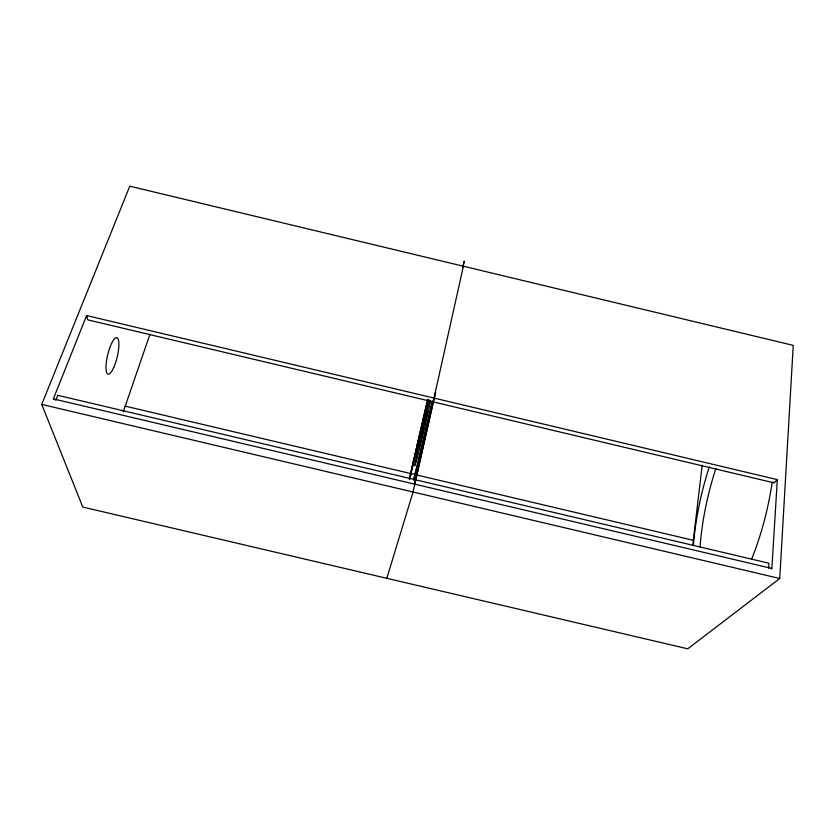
<?xml version="1.0" encoding="UTF-8"?>
<svg xmlns="http://www.w3.org/2000/svg" width="835" height="835" viewBox="0 0 835 835"><rect width="100%" height="100%" fill="white"/><g stroke="black" fill="none" stroke-linecap="round" stroke-linejoin="round"><path stroke-width="1.25" d="M779.733 578.498L793.25 345.377L129.79 186.184L41.75 404.422L82.78 507.064L687.737 648.816L779.733 578.498L41.75 404.422M768.617 568.186L768.931 563.228L57.803 395.32L55.757 400.456M771.206 568.979L771.853 568.458L777.322 479.634L86.61 315.546L53.356 398.88L53.638 399.621M692.904 545.109A112.13 34.183 -76.8 0 1 693.332 540.308L702.193 465.231M432.989 401.343L435.661 392.356L414.515 485.114M414.536 484.196L415.517 479.781M462.934 267.19L464.291 261.125L462.559 267.367M463.394 266.229L413.054 492.003L386.814 578.3M427.395 399.955L410.653 473.539A112.725 2.672 -76.7 0 0 409.38 479.207A110.825 2.63 -76.7 0 1 428.011 399.85M123.1 411.801A113.33 29.507 -76.5 0 0 125.229 406.123L150.018 334.083M86.61 315.546L87.811 319.868L774.003 482.839L777.322 479.634M125.229 406.123L693.332 540.308M53.356 398.88L771.853 568.458M774.003 482.839L773.68 482.254M772.229 482.087A110.241 33.598 -76.8 0 1 751.719 558.876M693.405 545.631A110.241 33.598 -76.8 0 1 709.301 466.869M700.043 547.196A110.23 34.319 -76.8 0 1 715.898 468.435M432.854 401.405A110.825 2.63 -76.7 0 1 414.129 479.572M432.321 402.971A105.137 2.495 -76.7 0 1 413.763 480.282M409.536 479.28A105.137 2.495 -76.7 0 1 428.052 400.174M430.693 400.873A37.408 0.887 -76.7 0 1 418.074 454.584A37.408 0.887 -76.7 0 1 416.978 453.551A37.408 0.887 -76.7 0 1 429.806 400.028M432.311 401.562A93.791 2.223 -76.7 0 1 413.659 479.207M410.215 477.443A93.791 2.223 -76.7 0 1 428.376 399.85M427.656 411.467L419.013 447.758L427.656 411.467M113.748 367.473A18.798 4.874 -76.5 0 0 117.276 337.82A18.798 4.874 -76.5 0 0 106.327 362.4A18.798 4.874 -76.5 0 0 113.748 367.473"/></g></svg>
